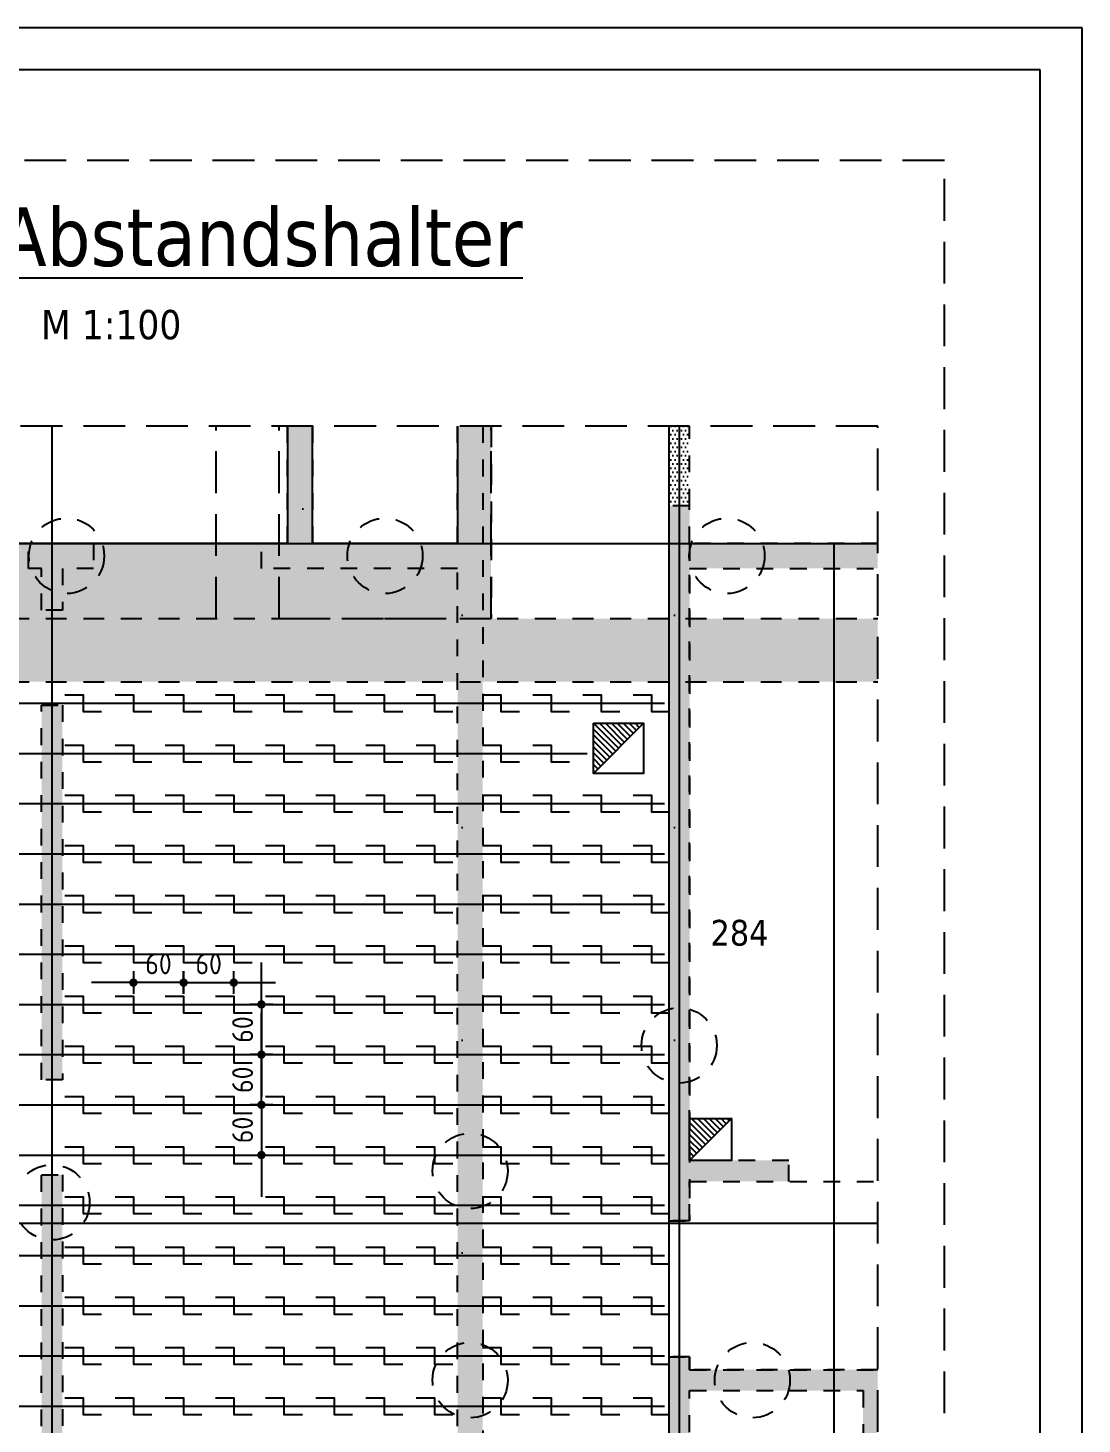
# Model space of a CAD drawing. Extents: x -101 to 101, y -52 to 90.
# Drawn here: x 62.65 to 68.95, y 33.71 to 42.05 of the extents above; entities that cross this region are included whole.
import ezdxf

# ---------------------------------------------------------------- set-up
doc = ezdxf.new("R2010")
doc.units = 0
doc.header["$LTSCALE"] = 0.5
for name, pattern in [('AUSGEZOGEN', [1000.01, 1000, 0.01]), ('DASHED', [0.75, 0.5, -0.25]), ('DOT', [0.175, 0.05, -0.125]), ('HIDDEN2', [0.187, 0.125, -0.062]), ('PUNKT', [0.175, 0.05, -0.125]), ('STRICHLINIE', [0.75, 0.5, -0.25]), ('VERDECKT', [0.375, 0.25, -0.125]), ('VERDECKTX2', [0.75, 0.5, -0.25])]:
    doc.linetypes.add(name, pattern=pattern)
for name, color, linetype in [('2.UG', 7, 'Continuous'), ('ACHSEN', 7, 'Continuous'), ('AFU', 7, 'Continuous'), ('BETON', 7, 'Continuous'), ('Brüstung 2.UG', 7, 'Continuous'), ('DETAIL', 7, 'Continuous'), ('DRUEBER', 7, 'Continuous'), ('grau_dunkel', 7, 'Continuous'), ('grau_hell', 7, 'Continuous'), ('grau_mittel', 7, 'Continuous'), ('Gründungspfähle', 7, 'Continuous'), ('HILFE', 7, 'Continuous'), ('MASSE', 7, 'Continuous'), ('RAHMEN', 7, 'Continuous'), ('RND', 7, 'Continuous'), ('SCHRAFF', 7, 'Continuous'), ('TEXT', 7, 'Continuous'), ('VERDECKT', 7, 'Continuous'), ('Versprung oberseitig', 7, 'Continuous')]:
    doc.layers.add(name, color=color, linetype=linetype)
doc.layers.add('NOPLOT', color=7, linetype='Continuous', plot=False)
doc.styles.add('helv', font='tahoma.ttf')
doc.styles.add('txt', font='isocp.shx')
doc.linetypes.add('AFU_50K', pattern='A,0.15,["/",Standard,S=0.2,R=0,X=-0.01,Y=-0.1],0.07,["/",Standard,S=0.2,R=0,X=-0.01,Y=-0.1],0.15', length=0.37)
doc.linetypes.add('AFU_50L', pattern='A,0.75,["/",Standard,S=0.2,R=0,X=-0.01,Y=-0.1],0.07,["/",Standard,S=0.2,R=0,X=-0.01,Y=-0.1],0.75', length=1.57)
doc.dimstyles.new('DOT_I', dxfattribs={"dimscale": 0.5, "dimtxt": 0.25, "dimasz": 0.25, "dimexe": 0.1, "dimexo": 0.3, "dimgap": 0.1, "dimtad": 1, "dimdec": 3, "dimzin": 3, "dimtxsty": 'txt', "dimblk": 'DOT', "dimblk1": 'DOT', "dimblk2": 'DOT', "dimsah": 1, "dimcen": 0.1, "dimse1": 1, "dimse2": 1, "dimazin": 0, "dimtfac": 1, "dimtdec": 4, "dimtix": 1, "dimtmove": 2, "dimatfit": 3, "dimfxl": 0, "dimtvp": 1, "dimtolj": 1, "dimtzin": 0, "dimarcsym": 0})

# ---------------------------------------------------------------- blocks, each defined once
blk = doc.blocks.new('DOT')
at = {"layer": 'MASSE', "color": 7, "linetype": 'Continuous'}
for p, q in [((0, 0), (-1, 0)), ((0, 0.54), (0, -0.54))]:
    blk.add_line(p, q, dxfattribs=at)
at = {"layer": 'MASSE', "color": 7, "linetype": 'Continuous', "const_width": 0.2}
blk.add_lwpolyline([(-0.1, 0, 1), (0.1, 0, 1)], format="xyb", close=True, dxfattribs=at)
blk = doc.blocks.new('*D140')
at = {"layer": 'Defpoints', "color": 0, "linetype": 'AUSGEZOGEN', "transparency": 16777216}
for p in [(64.0432, 35.9154), (64.0432, 35.9154), (64.0432, 35.6154)]:
    blk.add_point(p, dxfattribs=at)
at = {"layer": 'MASSE', "color": 0, "linetype": 'AUSGEZOGEN', "lineweight": -2, "transparency": 16777216}
for p, q in [((64.0432, 36.0404), (64.0432, 36.1654)), ((64.0432, 35.6154), (64.0432, 35.9154)), ((64.0432, 35.4904), (64.0432, 35.3654))]:
    blk.add_line(p, q, dxfattribs=at)
at = {"layer": 'MASSE', "color": 0, "linetype": 'AUSGEZOGEN', "lineweight": -2, "transparency": 16777216, "xscale": 0.125, "yscale": 0.125, "zscale": 0.125}
for p, rotation in [((64.0432, 35.9154), 270), ((64.0432, 35.6154), 90)]:
    blk.add_blockref('DOT', p, dxfattribs=dict(at, rotation=rotation))
at = {"layer": 'MASSE', "color": 0, "linetype": 'AUSGEZOGEN', "transparency": 16777216, "insert": (63.9307, 35.7654), "char_height": 0.125, "attachment_point": 5, "rotation": 90, "style": 'txt'}
blk.add_mtext('\\A1;60', dxfattribs=at)
blk = doc.blocks.new('*D141')
at = {"layer": 'Defpoints', "color": 0, "linetype": 'AUSGEZOGEN', "transparency": 16777216}
for p in [(64.0432, 35.6154), (64.0432, 35.3154), (64.0432, 35.3154)]:
    blk.add_point(p, dxfattribs=at)
at = {"layer": 'MASSE', "color": 0, "linetype": 'AUSGEZOGEN', "lineweight": -2, "transparency": 16777216}
for p, q in [((64.0432, 35.7404), (64.0432, 35.8654)), ((64.0432, 35.6154), (64.0432, 35.3154)), ((64.0432, 35.1904), (64.0432, 35.0654))]:
    blk.add_line(p, q, dxfattribs=at)
at = {"layer": 'MASSE', "color": 0, "linetype": 'AUSGEZOGEN', "lineweight": -2, "transparency": 16777216, "xscale": 0.125, "yscale": 0.125, "zscale": 0.125}
for p, rotation in [((64.0432, 35.6154), 270), ((64.0432, 35.3154), 90)]:
    blk.add_blockref('DOT', p, dxfattribs=dict(at, rotation=rotation))
at = {"layer": 'MASSE', "color": 0, "linetype": 'AUSGEZOGEN', "transparency": 16777216, "insert": (63.9307, 35.4654), "char_height": 0.125, "attachment_point": 5, "rotation": 90, "style": 'txt'}
blk.add_mtext('\\A1;60', dxfattribs=at)
blk = doc.blocks.new('*D142')
at = {"layer": 'Defpoints', "color": 0, "linetype": 'AUSGEZOGEN', "transparency": 16777216}
for p in [(64.0432, 36.2154), (64.0432, 35.9154), (64.0432, 35.9154)]:
    blk.add_point(p, dxfattribs=at)
at = {"layer": 'MASSE', "color": 0, "linetype": 'AUSGEZOGEN', "lineweight": -2, "transparency": 16777216}
for p, q in [((64.0432, 36.3404), (64.0432, 36.4654)), ((64.0432, 36.2154), (64.0432, 35.9154)), ((64.0432, 35.7904), (64.0432, 35.6654))]:
    blk.add_line(p, q, dxfattribs=at)
at = {"layer": 'MASSE', "color": 0, "linetype": 'AUSGEZOGEN', "lineweight": -2, "transparency": 16777216, "xscale": 0.125, "yscale": 0.125, "zscale": 0.125}
for p, rotation in [((64.0432, 36.2154), 270), ((64.0432, 35.9154), 90)]:
    blk.add_blockref('DOT', p, dxfattribs=dict(at, rotation=rotation))
at = {"layer": 'MASSE', "color": 0, "linetype": 'AUSGEZOGEN', "transparency": 16777216, "insert": (63.9307, 36.0654), "char_height": 0.125, "attachment_point": 5, "rotation": 90, "style": 'txt'}
blk.add_mtext('\\A1;60', dxfattribs=at)
blk = doc.blocks.new('*D147')
at = {"layer": 'Defpoints', "color": 0, "linetype": 'AUSGEZOGEN', "transparency": 16777216}
for p in [(63.2778, 36.3456), (63.2778, 36.3456), (63.5778, 36.3456)]:
    blk.add_point(p, dxfattribs=at)
at = {"layer": 'MASSE', "color": 0, "linetype": 'AUSGEZOGEN', "lineweight": -2, "transparency": 16777216}
for p, q in [((63.1528, 36.3456), (63.0278, 36.3456)), ((63.5778, 36.3456), (63.2778, 36.3456)), ((63.7028, 36.3456), (63.8278, 36.3456))]:
    blk.add_line(p, q, dxfattribs=at)
at = {"layer": 'MASSE', "color": 0, "linetype": 'AUSGEZOGEN', "lineweight": -2, "transparency": 16777216, "xscale": 0.125, "yscale": 0.125, "zscale": 0.125}
blk.add_blockref('DOT', (63.2778, 36.3456), dxfattribs=at)
at = {"layer": 'MASSE', "color": 0, "linetype": 'AUSGEZOGEN', "lineweight": -2, "transparency": 16777216, "xscale": 0.125, "yscale": 0.125, "zscale": 0.125, "rotation": 180}
blk.add_blockref('DOT', (63.5778, 36.3456), dxfattribs=at)
at = {"layer": 'MASSE', "color": 0, "linetype": 'AUSGEZOGEN', "transparency": 16777216, "insert": (63.4278, 36.4581), "char_height": 0.125, "attachment_point": 5, "style": 'txt'}
blk.add_mtext('\\A1;60', dxfattribs=at)
blk = doc.blocks.new('*D148')
at = {"layer": 'Defpoints', "color": 0, "linetype": 'AUSGEZOGEN', "transparency": 16777216}
for p in [(63.5778, 36.3456), (63.8778, 36.3456), (63.8778, 36.3456)]:
    blk.add_point(p, dxfattribs=at)
at = {"layer": 'MASSE', "color": 0, "linetype": 'AUSGEZOGEN', "lineweight": -2, "transparency": 16777216}
for p, q in [((63.4528, 36.3456), (63.3278, 36.3456)), ((63.5778, 36.3456), (63.8778, 36.3456)), ((64.0028, 36.3456), (64.1278, 36.3456))]:
    blk.add_line(p, q, dxfattribs=at)
at = {"layer": 'MASSE', "color": 0, "linetype": 'AUSGEZOGEN', "lineweight": -2, "transparency": 16777216, "xscale": 0.125, "yscale": 0.125, "zscale": 0.125}
blk.add_blockref('DOT', (63.5778, 36.3456), dxfattribs=at)
at = {"layer": 'MASSE', "color": 0, "linetype": 'AUSGEZOGEN', "lineweight": -2, "transparency": 16777216, "xscale": 0.125, "yscale": 0.125, "zscale": 0.125, "rotation": 180}
blk.add_blockref('DOT', (63.8778, 36.3456), dxfattribs=at)
at = {"layer": 'MASSE', "color": 0, "linetype": 'AUSGEZOGEN', "transparency": 16777216, "insert": (63.7278, 36.4581), "char_height": 0.125, "attachment_point": 5, "style": 'txt'}
blk.add_mtext('\\A1;60', dxfattribs=at)
blk = doc.blocks.new('A0-19-0')
at = {"layer": 'RAHMEN'}
for p, q in [((137.9, 84.1), (0, 84.1)), ((137.9, 0), (137.9, 84.1))]:
    blk.add_line(p, q, dxfattribs=at)
at = {"layer": 'RAHMEN', "color": 5}
for p, q in [((137.4, 83.6), (2, 83.6)), ((137.4, 0.5), (137.4, 83.6))]:
    blk.add_line(p, q, dxfattribs=at)

msp = doc.modelspace()

# ---------------------------------------------------------------- hatches: boundary and pattern name
at = {"layer": '2.UG', "linetype": 'AUSGEZOGEN'}
h = msp.add_hatch(dxfattribs=at)
h.set_pattern_fill('DOTS', scale=0.4, double=1)
h.set_pattern_definition([(0, (84.2931, 48.70134), (0.3175, 0.635), [0, -0.635])])
h.paths.add_polyline_path([(61.396, 38.9704), (60.841, 38.9704), (60.841, 39.0929), (60.691, 39.0929), (60.691, 38.9704), (59.3035, 38.9704), (59.3035, 38.8204), (61.396, 38.8204)], flags=17)
h.paths.add_polyline_path([(63.0385, 38.9704), (62.651, 38.9704), (62.651, 38.8204), (62.7285, 38.8204), (62.7285, 38.5704), (62.8535, 38.5704), (62.8535, 38.8204), (63.0385, 38.8204)], flags=17)
h.paths.add_polyline_path([(65.366, 39.6704), (65.216, 39.6704), (65.216, 38.9704), (64.3485, 38.9704), (64.3485, 39.6704), (64.1985, 39.6704), (64.1985, 38.9704), (64.0435, 38.9704), (64.0435, 38.8204), (65.216, 38.8204), (65.216, 33.0954), (62.8535, 33.0954), (62.8535, 35.1979), (62.7285, 35.1979), (62.7285, 33.0954), (59.3035, 33.0954), (59.3035, 32.9704), (65.366, 32.9704)])
h.paths.add_polyline_path([(62.8535, 38.0029), (62.7285, 38.0029), (62.7285, 35.7654), (62.8535, 35.7654)], flags=17)
h.paths.add_polyline_path([(61.2535, 35.1579), (61.1035, 35.1579), (61.1035, 34.9079), (61.2535, 34.9079)], flags=17)
h.paths.add_polyline_path([(59.641, 35.1579), (59.491, 35.1579), (59.491, 34.9079), (59.641, 34.9079)], flags=17)
h.paths.add_polyline_path([(67.196, 35.2829), (66.6035, 35.2829), (66.6035, 38.8204), (67.7285, 38.8204), (67.7285, 38.9704), (66.6035, 38.9704), (66.6035, 39.1954), (66.4785, 39.1954), (66.4785, 34.9229), (66.6035, 34.9229), (66.6035, 35.1579), (67.196, 35.1579)])
h.paths.add_polyline_path([(67.7285, 34.0329), (66.6035, 34.0329), (66.6035, 34.1104), (66.4785, 34.1104), (66.4785, 32.6604), (66.6035, 32.6604), (66.6035, 33.9079), (67.641, 33.9079), (67.641, 31.8454), (66.6035, 31.8454), (66.6035, 32.1554), (66.4785, 32.1554), (66.4785, 31.8454), (61.476, 31.8454), (61.476, 31.7204), (66.791, 31.7204), (66.791, 28.4954), (60.3535, 28.4954), (60.3535, 31.7204), (60.471, 31.7204), (60.471, 31.8454), (60.161, 31.8454), (60.161, 31.7204), (60.2285, 31.7204), (60.2285, 28.4954), (59.3035, 28.4954), (59.3035, 28.3454), (67.7285, 28.3454), (67.7285, 28.4954), (66.916, 28.4954), (66.916, 31.7204), (67.7285, 31.7204)])
at = {"layer": 'Brüstung 2.UG', "linetype": 'DOT'}
h = msp.add_hatch(dxfattribs=at)
h.set_pattern_fill('DOTS', color=102, scale=0.4, double=1)
h.set_pattern_definition([(0, (13.07888, 274.394883), (0.0125, 0.025), [0, -0.025])])
h.paths.add_polyline_path([(66.6035, 39.6704), (66.4785, 39.6704), (66.4785, 39.1954), (66.6035, 39.1954)])
at = {"layer": 'grau_dunkel'}
h = msp.add_hatch(color=21, dxfattribs=at)
h.paths.add_polyline_path([(64.3479, 38.9704), (64.1979, 38.9704), (64.1479, 38.9704), (64.1479, 38.5204), (65.416, 38.5204), (65.416, 38.9704), (65.216, 38.9704)])
h.paths.add_polyline_path([(64.1479, 38.5204), (64.1479, 38.9704), (60.841, 38.9704), (60.641, 38.9704), (60.641, 38.5204)])
h.paths.add_polyline_path([(60.841, 39.6704), (60.641, 39.6704), (60.641, 38.9704), (60.841, 38.9704)])
h.paths.add_polyline_path([(65.416, 39.6704), (65.216, 39.6704), (65.216, 38.9704), (65.416, 38.9704)])
at = {"layer": 'grau_dunkel', "linetype": 'AUSGEZOGEN'}
h = msp.add_hatch(dxfattribs=at)
h.set_pattern_fill('ANSI31', color=171, scale=0.2, angle=90, style=0, double=1)
h.set_pattern_definition([(135, (24.598573, 308.923709), (-0.0176776695, -0.0176776695), [])])
h.paths.add_polyline_path([(66.3285, 37.8954), (66.0285, 37.8954), (66.0285, 37.5954)])
h = msp.add_hatch(dxfattribs=at)
h.set_pattern_fill('ANSI31', color=171, scale=0.2, angle=90, style=0, double=1)
h.set_pattern_definition([(135, (10.073573, 308.661209), (-0.0176776695, -0.0176776695), [])])
h.paths.add_polyline_path([(66.8535, 35.5329), (66.6035, 35.5329), (66.6035, 35.2829)])
at = {"layer": 'grau_hell'}
msp.add_hatch(color=9, dxfattribs=at).paths.add_polyline_path([(67.7285, 38.1429), (67.7285, 38.5204), (59.1535, 38.5204), (59.1535, 38.1429)])
at = {"layer": 'grau_mittel'}
msp.add_hatch(color=61, dxfattribs=at).paths.add_polyline_path([(64.3485, 39.6704), (64.1985, 39.6704), (64.1985, 38.9704), (64.3485, 38.9704)])
at = {"layer": 'SCHRAFF', "linetype": 'AUSGEZOGEN'}
h = msp.add_hatch(dxfattribs=at)
h.set_pattern_fill('DOTS', scale=0.025, double=1)
h.set_pattern_definition([(0, (84.29308, 48.70134), (0.01984375, 0.0396875), [0, -0.0396875])])
h.paths.add_polyline_path([(60.5535, 38.9704), (59.1535, 38.9704), (59.1535, 38.8204), (60.5535, 38.8204)])
h.paths.add_polyline_path([(61.396, 38.9704), (60.841, 38.9704), (60.841, 39.0929), (60.691, 39.0929), (60.691, 38.9704), (60.5535, 38.9704), (60.5535, 38.8204), (61.396, 38.8204)], flags=17)
h.paths.add_polyline_path([(63.0385, 38.9704), (62.651, 38.9704), (62.651, 38.8204), (62.7285, 38.8204), (62.7285, 38.5704), (62.8535, 38.5704), (62.8535, 38.8204), (63.0385, 38.8204)], flags=17)
h.paths.add_polyline_path([(65.366, 39.6704), (65.216, 39.6704), (65.216, 38.9704), (64.3485, 38.9704), (64.3485, 39.6704), (64.1985, 39.6704), (64.1985, 38.9704), (64.0435, 38.9704), (64.0435, 38.8204), (65.216, 38.8204), (65.216, 33.0954), (62.8535, 33.0954), (62.8535, 35.1979), (62.7285, 35.1979), (62.7285, 33.0954), (60.5535, 33.0954), (60.5535, 32.9704), (65.366, 32.9704)])
h.paths.add_polyline_path([(67.7285, 38.9704), (66.6035, 38.9704), (66.6035, 39.1954), (66.4785, 39.1954), (66.4785, 34.9229), (66.6035, 34.9229), (66.6035, 35.1579), (67.196, 35.1579), (67.196, 35.2829), (66.6035, 35.2829), (66.6035, 38.8204), (67.7285, 38.8204)])
h.paths.add_polyline_path([(62.8535, 38.0029), (62.7285, 38.0029), (62.7285, 35.7654), (62.8535, 35.7654)], flags=17)
h.paths.add_polyline_path([(61.2535, 35.1579), (61.1035, 35.1579), (61.1035, 34.9079), (61.2535, 34.9079)], flags=17)
h.paths.add_polyline_path([(59.641, 35.1579), (59.491, 35.1579), (59.491, 34.9079), (59.641, 34.9079)])
h.paths.add_polyline_path([(60.5535, 33.0954), (59.1535, 33.0954), (59.1535, 32.9704), (60.5535, 32.9704)])
h.paths.add_polyline_path([(67.7285, 34.0329), (66.6035, 34.0329), (66.6035, 34.1104), (66.4785, 34.1104), (66.4785, 32.6604), (66.6035, 32.6604), (66.6035, 33.9079), (67.641, 33.9079), (67.641, 31.8454), (66.6035, 31.8454), (66.6035, 32.1554), (66.4785, 32.1554), (66.4785, 31.7204), (66.791, 31.7204), (66.791, 28.4954), (66.4785, 28.4954), (66.4785, 28.3454), (67.7285, 28.3454), (67.7285, 28.4954), (66.916, 28.4954), (66.916, 31.7204), (67.7285, 31.7204)])
h.paths.add_polyline_path([(66.4785, 31.8454), (61.476, 31.8454), (61.476, 31.7204), (66.4785, 31.7204)])
h.paths.add_polyline_path([(60.471, 31.8454), (60.161, 31.8454), (60.161, 31.7204), (60.2285, 31.7204), (60.2285, 28.4954), (59.1535, 28.4954), (59.1535, 28.3454), (60.5535, 28.3454), (60.5535, 28.4954), (60.3535, 28.4954), (60.3535, 31.7204), (60.471, 31.7204)])
h.paths.add_polyline_path([(66.4785, 28.4954), (60.5535, 28.4954), (60.5535, 28.3454), (66.4785, 28.3454)])

# ---------------------------------------------------------------- linework, layer by layer
at = {"layer": 'ACHSEN', "color": 140, "linetype": 'AUSGEZOGEN'}
for p, q in [((62.791, 39.6704), (62.791, 27.4406)), ((66.541, 39.6704), (66.541, 27.4406)), ((58.6535, 38.9704), (67.7285, 38.9704)), ((58.6535, 34.9079), (67.7285, 34.9079))]:
    msp.add_line(p, q, dxfattribs=at)
at = {"layer": 'AFU', "color": 8, "linetype": 'AFU_50K'}
msp.add_line((64.1985, 38.9704), (64.3485, 38.9704), dxfattribs=at)
at = {"layer": 'AFU', "color": 8, "linetype": 'AFU_50L'}
msp.add_line((67.466, 38.9704), (67.466, 28.1554), dxfattribs=at)
at = {"layer": 'BETON', "color": 6, "linetype": 'AUSGEZOGEN'}
for p, q in [((64.1985, 39.6704), (64.1985, 38.9704)), ((64.3485, 38.9704), (64.3485, 39.6704))]:
    msp.add_line(p, q, dxfattribs=at)
for points in [[(64.1985, 38.9704), (60.841, 38.9704), (60.841, 39.6704)], [(65.216, 39.6704), (65.216, 38.9704), (64.3485, 38.9704)]]:
    msp.add_lwpolyline(points, dxfattribs=at)
for points in [[(66.0285, 37.8954), (66.3285, 37.8954), (66.3285, 37.5954), (66.0285, 37.5954)], [(66.6035, 35.5329), (66.8535, 35.5329), (66.8535, 35.2829), (66.6035, 35.2829)]]:
    msp.add_lwpolyline(points, close=True, dxfattribs=at)
at = {"layer": 'Brüstung 2.UG', "color": 102, "linetype": 'DOT'}
for p, q in [((66.4785, 39.6704), (66.4785, 39.1954)), ((66.6035, 39.1954), (66.6035, 39.6704))]:
    msp.add_line(p, q, dxfattribs=at)
at = {"layer": 'DETAIL', "color": 102, "linetype": 'STRICHLINIE'}
msp.add_lwpolyline([(57.8068, 41.2573), (57.8068, 26.6478), (68.1264, 26.6478), (68.1264, 41.2573)], close=True, dxfattribs=at)
at = {"layer": 'DRUEBER', "color": 7, "linetype": 'PUNKT', "lineweight": -2}
for points in [[(59.1535, 33.0954), (62.7285, 33.0954), (62.7285, 35.1979), (62.8535, 35.1979), (62.8535, 33.0954), (65.216, 33.0954), (65.216, 38.8204), (64.0435, 38.8204), (64.0435, 38.9704), (64.1985, 38.9704), (64.1985, 39.6704)], [(65.366, 39.6704), (65.366, 32.9704), (59.1535, 32.9704)], [(64.3485, 39.6704), (64.3485, 38.9704), (65.216, 38.9704), (65.216, 39.6704)], [(67.7285, 38.9704), (66.6035, 38.9704), (66.6035, 39.1954), (66.4785, 39.1954), (66.4785, 34.9229), (66.6035, 34.9229), (66.6035, 35.1579), (67.196, 35.1579), (67.196, 35.2829), (66.6035, 35.2829), (66.6035, 38.8204), (67.7285, 38.8204)], [(62.651, 38.9704), (63.0385, 38.9704), (63.0385, 38.8204), (62.8535, 38.8204), (62.8535, 38.5704), (62.7285, 38.5704), (62.7285, 38.8204), (62.651, 38.8204), (62.651, 38.9704)], [(67.7285, 34.0329), (66.6035, 34.0329), (66.6035, 34.1104), (66.4785, 34.1104), (66.4785, 32.6604)], [(66.6035, 32.6604), (66.6035, 33.9079), (67.641, 33.9079), (67.641, 31.8454)]]:
    msp.add_lwpolyline(points, dxfattribs=at)
msp.add_lwpolyline([(62.7285, 38.0029), (62.8535, 38.0029), (62.8535, 35.7654), (62.7285, 35.7654)], close=True, dxfattribs=at)
at = {"layer": 'grau_dunkel', "color": 171, "linetype": 'AUSGEZOGEN'}
for p, q in [((66.3285, 37.8954), (66.0285, 37.5954)), ((66.6035, 35.2829), (66.8535, 35.5329))]:
    msp.add_line(p, q, dxfattribs=at)
at = {"layer": 'Gründungspfähle', "color": 171, "linetype": 'VERDECKT'}
for centre in [(62.878, 38.8954), (64.7819, 38.8954), (66.8266, 38.8954), (66.541, 35.9704, 0.325), (65.291, 35.2204), (62.791, 35.0329), (65.291, 33.9704), (66.9785, 33.9704)]:
    msp.add_circle(centre, 0.225, dxfattribs=at)
at = {"layer": 'HILFE', "color": 102, "linetype": 'DASHED'}
for p, q in [((67.7285, 39.6704), (59.1535, 39.6704)), ((67.7285, 27.6615), (67.7285, 39.6704))]:
    msp.add_line(p, q, dxfattribs=at)
at = {"layer": 'NOPLOT', "color": 191, "linetype": 'AUSGEZOGEN'}
msp.add_line((66.4785, 39.6704), (66.4785, 27.2487), dxfattribs=at)
at = {"layer": 'RND', "color": 1, "linetype": 'AUSGEZOGEN'}
for points in [[(62.8678, 38.0654), (62.9778, 38.0654), (62.9778, 37.9654), (63.0878, 37.9654)], [(63.1678, 38.0654), (63.2778, 38.0654), (63.2778, 37.9654), (63.3878, 37.9654)], [(63.4678, 38.0654), (63.5778, 38.0654), (63.5778, 37.9654), (63.6878, 37.9654)], [(63.7678, 38.0654), (63.8778, 38.0654), (63.8778, 37.9654), (63.9878, 37.9654)], [(64.0678, 38.0654), (64.1778, 38.0654), (64.1778, 37.9654), (64.2878, 37.9654)], [(64.3678, 38.0654), (64.4778, 38.0654), (64.4778, 37.9654), (64.5878, 37.9654)], [(64.6678, 38.0654), (64.7778, 38.0654), (64.7778, 37.9654), (64.8878, 37.9654)], [(64.9678, 38.0654), (65.0778, 38.0654), (65.0778, 37.9654), (65.1878, 37.9654)], [(65.3655, 38.0654), (65.4755, 38.0654), (65.4755, 37.9654), (65.5855, 37.9654)], [(65.6655, 38.0654), (65.7755, 38.0654), (65.7755, 37.9654), (65.8855, 37.9654)], [(65.9655, 38.0654), (66.0755, 38.0654), (66.0755, 37.9654), (66.1855, 37.9654)], [(66.2655, 38.0654), (66.3755, 38.0654), (66.3755, 37.9654), (66.4855, 37.9654)], [(60.5785, 38.0154), (66.4535, 38.0154)], [(60.5785, 37.7154), (65.9899, 37.7154)], [(62.8678, 37.7654), (62.9778, 37.7654), (62.9778, 37.6654), (63.0878, 37.6654)], [(63.1678, 37.7654), (63.2778, 37.7654), (63.2778, 37.6654), (63.3878, 37.6654)], [(63.4678, 37.7654), (63.5778, 37.7654), (63.5778, 37.6654), (63.6878, 37.6654)], [(63.7678, 37.7654), (63.8778, 37.7654), (63.8778, 37.6654), (63.9878, 37.6654)], [(64.0678, 37.7654), (64.1778, 37.7654), (64.1778, 37.6654), (64.2878, 37.6654)], [(64.3678, 37.7654), (64.4778, 37.7654), (64.4778, 37.6654), (64.5878, 37.6654)], [(64.6678, 37.7654), (64.7778, 37.7654), (64.7778, 37.6654), (64.8878, 37.6654)], [(64.9678, 37.7654), (65.0778, 37.7654), (65.0778, 37.6654), (65.1878, 37.6654)], [(65.3655, 37.7654), (65.4755, 37.7654), (65.4755, 37.6654), (65.5855, 37.6654)], [(65.6655, 37.7654), (65.7755, 37.7654), (65.7755, 37.6654), (65.8855, 37.6654)], [(62.8678, 37.4654), (62.9778, 37.4654), (62.9778, 37.3654), (63.0878, 37.3654)], [(63.1678, 37.4654), (63.2778, 37.4654), (63.2778, 37.3654), (63.3878, 37.3654)], [(63.4678, 37.4654), (63.5778, 37.4654), (63.5778, 37.3654), (63.6878, 37.3654)], [(63.7678, 37.4654), (63.8778, 37.4654), (63.8778, 37.3654), (63.9878, 37.3654)], [(64.0678, 37.4654), (64.1778, 37.4654), (64.1778, 37.3654), (64.2878, 37.3654)], [(64.3678, 37.4654), (64.4778, 37.4654), (64.4778, 37.3654), (64.5878, 37.3654)], [(64.6678, 37.4654), (64.7778, 37.4654), (64.7778, 37.3654), (64.8878, 37.3654)], [(64.9678, 37.4654), (65.0778, 37.4654), (65.0778, 37.3654), (65.1878, 37.3654)], [(65.3655, 37.4654), (65.4755, 37.4654), (65.4755, 37.3654), (65.5855, 37.3654)], [(65.6655, 37.4654), (65.7755, 37.4654), (65.7755, 37.3654), (65.8855, 37.3654)], [(65.9655, 37.4654), (66.0755, 37.4654), (66.0755, 37.3654), (66.1855, 37.3654)], [(66.2655, 37.4654), (66.3755, 37.4654), (66.3755, 37.3654), (66.4855, 37.3654)], [(60.5785, 37.4154), (66.4535, 37.4154)], [(62.8678, 37.1654), (62.9778, 37.1654), (62.9778, 37.0654), (63.0878, 37.0654)], [(63.1678, 37.1654), (63.2778, 37.1654), (63.2778, 37.0654), (63.3878, 37.0654)], [(63.4678, 37.1654), (63.5778, 37.1654), (63.5778, 37.0654), (63.6878, 37.0654)], [(63.7678, 37.1654), (63.8778, 37.1654), (63.8778, 37.0654), (63.9878, 37.0654)], [(64.0678, 37.1654), (64.1778, 37.1654), (64.1778, 37.0654), (64.2878, 37.0654)], [(64.3678, 37.1654), (64.4778, 37.1654), (64.4778, 37.0654), (64.5878, 37.0654)], [(64.6678, 37.1654), (64.7778, 37.1654), (64.7778, 37.0654), (64.8878, 37.0654)], [(64.9678, 37.1654), (65.0778, 37.1654), (65.0778, 37.0654), (65.1878, 37.0654)], [(65.3655, 37.1654), (65.4755, 37.1654), (65.4755, 37.0654), (65.5855, 37.0654)], [(65.6655, 37.1654), (65.7755, 37.1654), (65.7755, 37.0654), (65.8855, 37.0654)], [(65.9655, 37.1654), (66.0755, 37.1654), (66.0755, 37.0654), (66.1855, 37.0654)], [(66.2655, 37.1654), (66.3755, 37.1654), (66.3755, 37.0654), (66.4855, 37.0654)], [(60.5785, 37.1154), (66.4535, 37.1154)], [(60.5785, 36.8154), (66.4535, 36.8154)], [(62.8678, 36.8654), (62.9778, 36.8654), (62.9778, 36.7654), (63.0878, 36.7654)], [(63.1678, 36.8654), (63.2778, 36.8654), (63.2778, 36.7654), (63.3878, 36.7654)], [(63.4678, 36.8654), (63.5778, 36.8654), (63.5778, 36.7654), (63.6878, 36.7654)], [(63.7678, 36.8654), (63.8778, 36.8654), (63.8778, 36.7654), (63.9878, 36.7654)], [(64.0678, 36.8654), (64.1778, 36.8654), (64.1778, 36.7654), (64.2878, 36.7654)], [(64.3678, 36.8654), (64.4778, 36.8654), (64.4778, 36.7654), (64.5878, 36.7654)], [(64.6678, 36.8654), (64.7778, 36.8654), (64.7778, 36.7654), (64.8878, 36.7654)], [(64.9678, 36.8654), (65.0778, 36.8654), (65.0778, 36.7654), (65.1878, 36.7654)], [(65.3655, 36.8654), (65.4755, 36.8654), (65.4755, 36.7654), (65.5855, 36.7654)], [(65.6655, 36.8654), (65.7755, 36.8654), (65.7755, 36.7654), (65.8855, 36.7654)], [(65.9655, 36.8654), (66.0755, 36.8654), (66.0755, 36.7654), (66.1855, 36.7654)], [(66.2655, 36.8654), (66.3755, 36.8654), (66.3755, 36.7654), (66.4855, 36.7654)], [(62.8678, 36.5654), (62.9778, 36.5654), (62.9778, 36.4654), (63.0878, 36.4654)], [(63.1678, 36.5654), (63.2778, 36.5654), (63.2778, 36.4654), (63.3878, 36.4654)], [(63.4678, 36.5654), (63.5778, 36.5654), (63.5778, 36.4654), (63.6878, 36.4654)], [(63.7678, 36.5654), (63.8778, 36.5654), (63.8778, 36.4654), (63.9878, 36.4654)], [(64.0678, 36.5654), (64.1778, 36.5654), (64.1778, 36.4654), (64.2878, 36.4654)], [(64.3678, 36.5654), (64.4778, 36.5654), (64.4778, 36.4654), (64.5878, 36.4654)], [(64.6678, 36.5654), (64.7778, 36.5654), (64.7778, 36.4654), (64.8878, 36.4654)], [(64.9678, 36.5654), (65.0778, 36.5654), (65.0778, 36.4654), (65.1878, 36.4654)], [(65.3655, 36.5654), (65.4755, 36.5654), (65.4755, 36.4654), (65.5855, 36.4654)], [(65.6655, 36.5654), (65.7755, 36.5654), (65.7755, 36.4654), (65.8855, 36.4654)], [(65.9655, 36.5654), (66.0755, 36.5654), (66.0755, 36.4654), (66.1855, 36.4654)], [(66.2655, 36.5654), (66.3755, 36.5654), (66.3755, 36.4654), (66.4855, 36.4654)], [(60.5785, 36.5154), (66.4535, 36.5154)], [(60.5785, 36.2154), (66.4535, 36.2154)], [(62.8678, 36.2654), (62.9778, 36.2654), (62.9778, 36.1654), (63.0878, 36.1654)], [(63.1678, 36.2654), (63.2778, 36.2654), (63.2778, 36.1654), (63.3878, 36.1654)], [(63.4678, 36.2654), (63.5778, 36.2654), (63.5778, 36.1654), (63.6878, 36.1654)], [(63.7678, 36.2654), (63.8778, 36.2654), (63.8778, 36.1654), (63.9878, 36.1654)], [(64.0678, 36.2654), (64.1778, 36.2654), (64.1778, 36.1654), (64.2878, 36.1654)], [(64.3678, 36.2654), (64.4778, 36.2654), (64.4778, 36.1654), (64.5878, 36.1654)], [(64.6678, 36.2654), (64.7778, 36.2654), (64.7778, 36.1654), (64.8878, 36.1654)], [(64.9678, 36.2654), (65.0778, 36.2654), (65.0778, 36.1654), (65.1878, 36.1654)], [(65.3655, 36.2654), (65.4755, 36.2654), (65.4755, 36.1654), (65.5855, 36.1654)], [(65.6655, 36.2654), (65.7755, 36.2654), (65.7755, 36.1654), (65.8855, 36.1654)], [(65.9655, 36.2654), (66.0755, 36.2654), (66.0755, 36.1654), (66.1855, 36.1654)], [(66.2655, 36.2654), (66.3755, 36.2654), (66.3755, 36.1654), (66.4855, 36.1654)], [(62.8678, 35.9654), (62.9778, 35.9654), (62.9778, 35.8654), (63.0878, 35.8654)], [(63.1678, 35.9654), (63.2778, 35.9654), (63.2778, 35.8654), (63.3878, 35.8654)], [(63.4678, 35.9654), (63.5778, 35.9654), (63.5778, 35.8654), (63.6878, 35.8654)], [(63.7678, 35.9654), (63.8778, 35.9654), (63.8778, 35.8654), (63.9878, 35.8654)], [(64.0678, 35.9654), (64.1778, 35.9654), (64.1778, 35.8654), (64.2878, 35.8654)], [(64.3678, 35.9654), (64.4778, 35.9654), (64.4778, 35.8654), (64.5878, 35.8654)], [(64.6678, 35.9654), (64.7778, 35.9654), (64.7778, 35.8654), (64.8878, 35.8654)], [(64.9678, 35.9654), (65.0778, 35.9654), (65.0778, 35.8654), (65.1878, 35.8654)], [(65.3655, 35.9654), (65.4755, 35.9654), (65.4755, 35.8654), (65.5855, 35.8654)], [(65.6655, 35.9654), (65.7755, 35.9654), (65.7755, 35.8654), (65.8855, 35.8654)], [(65.9655, 35.9654), (66.0755, 35.9654), (66.0755, 35.8654), (66.1855, 35.8654)], [(66.2655, 35.9654), (66.3755, 35.9654), (66.3755, 35.8654), (66.4855, 35.8654)], [(60.5785, 35.9154), (66.4535, 35.9154)], [(62.8678, 35.6654), (62.9778, 35.6654), (62.9778, 35.5654), (63.0878, 35.5654)], [(63.1678, 35.6654), (63.2778, 35.6654), (63.2778, 35.5654), (63.3878, 35.5654)], [(63.4678, 35.6654), (63.5778, 35.6654), (63.5778, 35.5654), (63.6878, 35.5654)], [(63.7678, 35.6654), (63.8778, 35.6654), (63.8778, 35.5654), (63.9878, 35.5654)], [(64.0678, 35.6654), (64.1778, 35.6654), (64.1778, 35.5654), (64.2878, 35.5654)], [(64.3678, 35.6654), (64.4778, 35.6654), (64.4778, 35.5654), (64.5878, 35.5654)], [(64.6678, 35.6654), (64.7778, 35.6654), (64.7778, 35.5654), (64.8878, 35.5654)], [(64.9678, 35.6654), (65.0778, 35.6654), (65.0778, 35.5654), (65.1878, 35.5654)], [(65.3655, 35.6654), (65.4755, 35.6654), (65.4755, 35.5654), (65.5855, 35.5654)], [(65.6655, 35.6654), (65.7755, 35.6654), (65.7755, 35.5654), (65.8855, 35.5654)], [(65.9655, 35.6654), (66.0755, 35.6654), (66.0755, 35.5654), (66.1855, 35.5654)], [(66.2655, 35.6654), (66.3755, 35.6654), (66.3755, 35.5654), (66.4855, 35.5654)], [(60.5785, 35.6154), (66.4535, 35.6154)], [(60.5785, 35.3154), (66.4535, 35.3154)], [(62.8678, 35.3654), (62.9778, 35.3654), (62.9778, 35.2654), (63.0878, 35.2654)], [(63.1678, 35.3654), (63.2778, 35.3654), (63.2778, 35.2654), (63.3878, 35.2654)], [(63.4678, 35.3654), (63.5778, 35.3654), (63.5778, 35.2654), (63.6878, 35.2654)], [(63.7678, 35.3654), (63.8778, 35.3654), (63.8778, 35.2654), (63.9878, 35.2654)], [(64.0678, 35.3654), (64.1778, 35.3654), (64.1778, 35.2654), (64.2878, 35.2654)], [(64.3678, 35.3654), (64.4778, 35.3654), (64.4778, 35.2654), (64.5878, 35.2654)], [(64.6678, 35.3654), (64.7778, 35.3654), (64.7778, 35.2654), (64.8878, 35.2654)], [(64.9678, 35.3654), (65.0778, 35.3654), (65.0778, 35.2654), (65.1878, 35.2654)], [(65.3655, 35.3654), (65.4755, 35.3654), (65.4755, 35.2654), (65.5855, 35.2654)], [(65.6655, 35.3654), (65.7755, 35.3654), (65.7755, 35.2654), (65.8855, 35.2654)], [(65.9655, 35.3654), (66.0755, 35.3654), (66.0755, 35.2654), (66.1855, 35.2654)], [(66.2655, 35.3654), (66.3755, 35.3654), (66.3755, 35.2654), (66.4855, 35.2654)], [(62.8678, 35.0654), (62.9778, 35.0654), (62.9778, 34.9654), (63.0878, 34.9654)], [(63.1678, 35.0654), (63.2778, 35.0654), (63.2778, 34.9654), (63.3878, 34.9654)], [(63.4678, 35.0654), (63.5778, 35.0654), (63.5778, 34.9654), (63.6878, 34.9654)], [(63.7678, 35.0654), (63.8778, 35.0654), (63.8778, 34.9654), (63.9878, 34.9654)], [(64.0678, 35.0654), (64.1778, 35.0654), (64.1778, 34.9654), (64.2878, 34.9654)], [(64.3678, 35.0654), (64.4778, 35.0654), (64.4778, 34.9654), (64.5878, 34.9654)], [(64.6678, 35.0654), (64.7778, 35.0654), (64.7778, 34.9654), (64.8878, 34.9654)], [(64.9678, 35.0654), (65.0778, 35.0654), (65.0778, 34.9654), (65.1878, 34.9654)], [(65.3655, 35.0654), (65.4755, 35.0654), (65.4755, 34.9654), (65.5855, 34.9654)], [(65.6655, 35.0654), (65.7755, 35.0654), (65.7755, 34.9654), (65.8855, 34.9654)], [(65.9655, 35.0654), (66.0755, 35.0654), (66.0755, 34.9654), (66.1855, 34.9654)], [(66.2655, 35.0654), (66.3755, 35.0654), (66.3755, 34.9654), (66.4855, 34.9654)], [(60.5785, 35.0154), (66.4535, 35.0154)], [(60.5785, 34.7154), (66.4535, 34.7154)], [(62.8678, 34.7654), (62.9778, 34.7654), (62.9778, 34.6654), (63.0878, 34.6654)], [(63.1678, 34.7654), (63.2778, 34.7654), (63.2778, 34.6654), (63.3878, 34.6654)], [(63.4678, 34.7654), (63.5778, 34.7654), (63.5778, 34.6654), (63.6878, 34.6654)], [(63.7678, 34.7654), (63.8778, 34.7654), (63.8778, 34.6654), (63.9878, 34.6654)], [(64.0678, 34.7654), (64.1778, 34.7654), (64.1778, 34.6654), (64.2878, 34.6654)], [(64.3678, 34.7654), (64.4778, 34.7654), (64.4778, 34.6654), (64.5878, 34.6654)], [(64.6678, 34.7654), (64.7778, 34.7654), (64.7778, 34.6654), (64.8878, 34.6654)], [(64.9678, 34.7654), (65.0778, 34.7654), (65.0778, 34.6654), (65.1878, 34.6654)], [(65.3655, 34.7654), (65.4755, 34.7654), (65.4755, 34.6654), (65.5855, 34.6654)], [(65.6655, 34.7654), (65.7755, 34.7654), (65.7755, 34.6654), (65.8855, 34.6654)], [(65.9655, 34.7654), (66.0755, 34.7654), (66.0755, 34.6654), (66.1855, 34.6654)], [(66.2655, 34.7654), (66.3755, 34.7654), (66.3755, 34.6654), (66.4855, 34.6654)], [(62.8678, 34.4654), (62.9778, 34.4654), (62.9778, 34.3654), (63.0878, 34.3654)], [(63.1678, 34.4654), (63.2778, 34.4654), (63.2778, 34.3654), (63.3878, 34.3654)], [(63.4678, 34.4654), (63.5778, 34.4654), (63.5778, 34.3654), (63.6878, 34.3654)], [(63.7678, 34.4654), (63.8778, 34.4654), (63.8778, 34.3654), (63.9878, 34.3654)], [(64.0678, 34.4654), (64.1778, 34.4654), (64.1778, 34.3654), (64.2878, 34.3654)], [(64.3678, 34.4654), (64.4778, 34.4654), (64.4778, 34.3654), (64.5878, 34.3654)], [(64.6678, 34.4654), (64.7778, 34.4654), (64.7778, 34.3654), (64.8878, 34.3654)], [(64.9678, 34.4654), (65.0778, 34.4654), (65.0778, 34.3654), (65.1878, 34.3654)], [(65.3655, 34.4654), (65.4755, 34.4654), (65.4755, 34.3654), (65.5855, 34.3654)], [(65.6655, 34.4654), (65.7755, 34.4654), (65.7755, 34.3654), (65.8855, 34.3654)], [(65.9655, 34.4654), (66.0755, 34.4654), (66.0755, 34.3654), (66.1855, 34.3654)], [(66.2655, 34.4654), (66.3755, 34.4654), (66.3755, 34.3654), (66.4855, 34.3654)], [(60.5785, 34.4154), (66.4535, 34.4154)], [(62.8678, 34.1654), (62.9778, 34.1654), (62.9778, 34.0654), (63.0878, 34.0654)], [(63.1678, 34.1654), (63.2778, 34.1654), (63.2778, 34.0654), (63.3878, 34.0654)], [(63.4678, 34.1654), (63.5778, 34.1654), (63.5778, 34.0654), (63.6878, 34.0654)], [(63.7678, 34.1654), (63.8778, 34.1654), (63.8778, 34.0654), (63.9878, 34.0654)], [(64.0678, 34.1654), (64.1778, 34.1654), (64.1778, 34.0654), (64.2878, 34.0654)], [(64.3678, 34.1654), (64.4778, 34.1654), (64.4778, 34.0654), (64.5878, 34.0654)], [(64.6678, 34.1654), (64.7778, 34.1654), (64.7778, 34.0654), (64.8878, 34.0654)], [(64.9678, 34.1654), (65.0778, 34.1654), (65.0778, 34.0654), (65.1878, 34.0654)], [(65.3655, 34.1654), (65.4755, 34.1654), (65.4755, 34.0654), (65.5855, 34.0654)], [(65.6655, 34.1654), (65.7755, 34.1654), (65.7755, 34.0654), (65.8855, 34.0654)], [(65.9655, 34.1654), (66.0755, 34.1654), (66.0755, 34.0654), (66.1855, 34.0654)], [(66.2655, 34.1654), (66.3755, 34.1654), (66.3755, 34.0654), (66.4855, 34.0654)], [(60.5785, 34.1154), (66.4535, 34.1154)], [(60.5785, 33.8154), (66.4535, 33.8154)], [(62.8678, 33.8654), (62.9778, 33.8654), (62.9778, 33.7654), (63.0878, 33.7654)], [(63.1678, 33.8654), (63.2778, 33.8654), (63.2778, 33.7654), (63.3878, 33.7654)], [(63.4678, 33.8654), (63.5778, 33.8654), (63.5778, 33.7654), (63.6878, 33.7654)], [(63.7678, 33.8654), (63.8778, 33.8654), (63.8778, 33.7654), (63.9878, 33.7654)], [(64.0678, 33.8654), (64.1778, 33.8654), (64.1778, 33.7654), (64.2878, 33.7654)], [(64.3678, 33.8654), (64.4778, 33.8654), (64.4778, 33.7654), (64.5878, 33.7654)], [(64.6678, 33.8654), (64.7778, 33.8654), (64.7778, 33.7654), (64.8878, 33.7654)], [(64.9678, 33.8654), (65.0778, 33.8654), (65.0778, 33.7654), (65.1878, 33.7654)], [(65.3655, 33.8654), (65.4755, 33.8654), (65.4755, 33.7654), (65.5855, 33.7654)], [(65.6655, 33.8654), (65.7755, 33.8654), (65.7755, 33.7654), (65.8855, 33.7654)], [(65.9655, 33.8654), (66.0755, 33.8654), (66.0755, 33.7654), (66.1855, 33.7654)], [(66.2655, 33.8654), (66.3755, 33.8654), (66.3755, 33.7654), (66.4855, 33.7654)]]:
    msp.add_lwpolyline(points, dxfattribs=at)
at = {"layer": 'VERDECKT', "color": 7, "linetype": 'VERDECKTX2'}
for p, q in [((63.7735, 38.5204), (63.7735, 39.6704)), ((64.1485, 38.5204), (64.1485, 39.6704)), ((65.416, 38.5204), (65.416, 39.6704)), ((64.1485, 38.5204), (65.416, 38.5204))]:
    msp.add_line(p, q, dxfattribs=at)
at = {"layer": 'VERDECKT', "color": 7, "linetype": 'VERDECKT'}
for p, q in [((65.416, 39.6704), (65.416, 38.5204)), ((59.1535, 38.5204), (67.7285, 38.5204)), ((59.1535, 38.1429), (67.7285, 38.1429))]:
    msp.add_line(p, q, dxfattribs=at)
at = {"layer": 'Versprung oberseitig', "color": 1, "linetype": 'HIDDEN2'}
for p, q in [((65.216, 38.9704), (67.7285, 38.9704)), ((66.6035, 38.9704), (66.6035, 35.1579)), ((66.6035, 35.1579), (66.6035, 34.9229)), ((66.6035, 35.1579), (67.7285, 35.1579)), ((66.6035, 34.9229), (66.4785, 34.9229)), ((66.4785, 34.9229), (66.4785, 34.1104)), ((66.4785, 34.1104), (66.6035, 34.1104)), ((66.6035, 34.1104), (66.6035, 34.0329)), ((66.6035, 34.0329), (67.7285, 34.0329))]:
    msp.add_line(p, q, dxfattribs=at)

# ---------------------------------------------------------------- block references
at = {"layer": 'RAHMEN', "color": 7, "linetype": 'AUSGEZOGEN', "xscale": 0.5, "yscale": 0.5, "zscale": 0.5}
msp.add_blockref('A0-19-0', (0, 0), dxfattribs=at)

# ---------------------------------------------------------------- texts
at = {"layer": 'NOPLOT', "color": 191, "linetype": 'Continuous', "style": 'helv'}
msp.add_text('284', height=0.15409, dxfattribs=at).set_placement((66.7281, 36.5664))
at = {"layer": 'TEXT', "color": 5, "linetype": 'AUSGEZOGEN', "style": 'helv'}
msp.add_text('%%UÜbersicht Abstandshalter', height=0.35, dxfattribs=at).set_placement((60.3772, 40.6274))
at = {"layer": 'TEXT', "color": 1, "linetype": 'AUSGEZOGEN', "style": 'helv'}
msp.add_text('M 1:100', height=0.175, dxfattribs=at).set_placement((62.7256, 40.1899))

# ---------------------------------------------------------------- dimensions: what is measured, and where the dimension line sits
at = {"layer": 'MASSE', "color": 7, "linetype": 'AUSGEZOGEN'}
for base, p2, picture, middle in [((63.2778, 36.3456), (63.2778, 36.3456), '*D147', (63.4278, 36.4581)), ((63.8778, 36.3456), (63.8778, 36.3456), '*D148', (63.7278, 36.4581))]:
    dim = msp.add_linear_dim(base=base, p1=(63.5778, 36.3456), p2=p2, dimstyle='DOT_I', override={"dimdec": 0, "dimlfac": 200}, dxfattribs=at)
    dim.commit()
    dim.dimension.update_dxf_attribs({"geometry": picture, "text_midpoint": middle})
for base, p1, p2, picture, middle in [((64.0432, 35.9154), (64.0432, 36.2154), (64.0432, 35.9154), '*D142', (63.9307, 36.0654)), ((64.0432, 35.9154), (64.0432, 35.6154), (64.0432, 35.9154), '*D140', (63.9307, 35.7654)), ((64.0432, 35.3154), (64.0432, 35.6154), (64.0432, 35.3154), '*D141', (63.9307, 35.4654))]:
    dim = msp.add_linear_dim(base=base, p1=p1, p2=p2, angle=90, dimstyle='DOT_I', override={"dimdec": 0, "dimlfac": 200}, dxfattribs=at)
    dim.commit()
    dim.dimension.update_dxf_attribs({"geometry": picture, "text_midpoint": middle})

doc.saveas('drawing.dxf')
